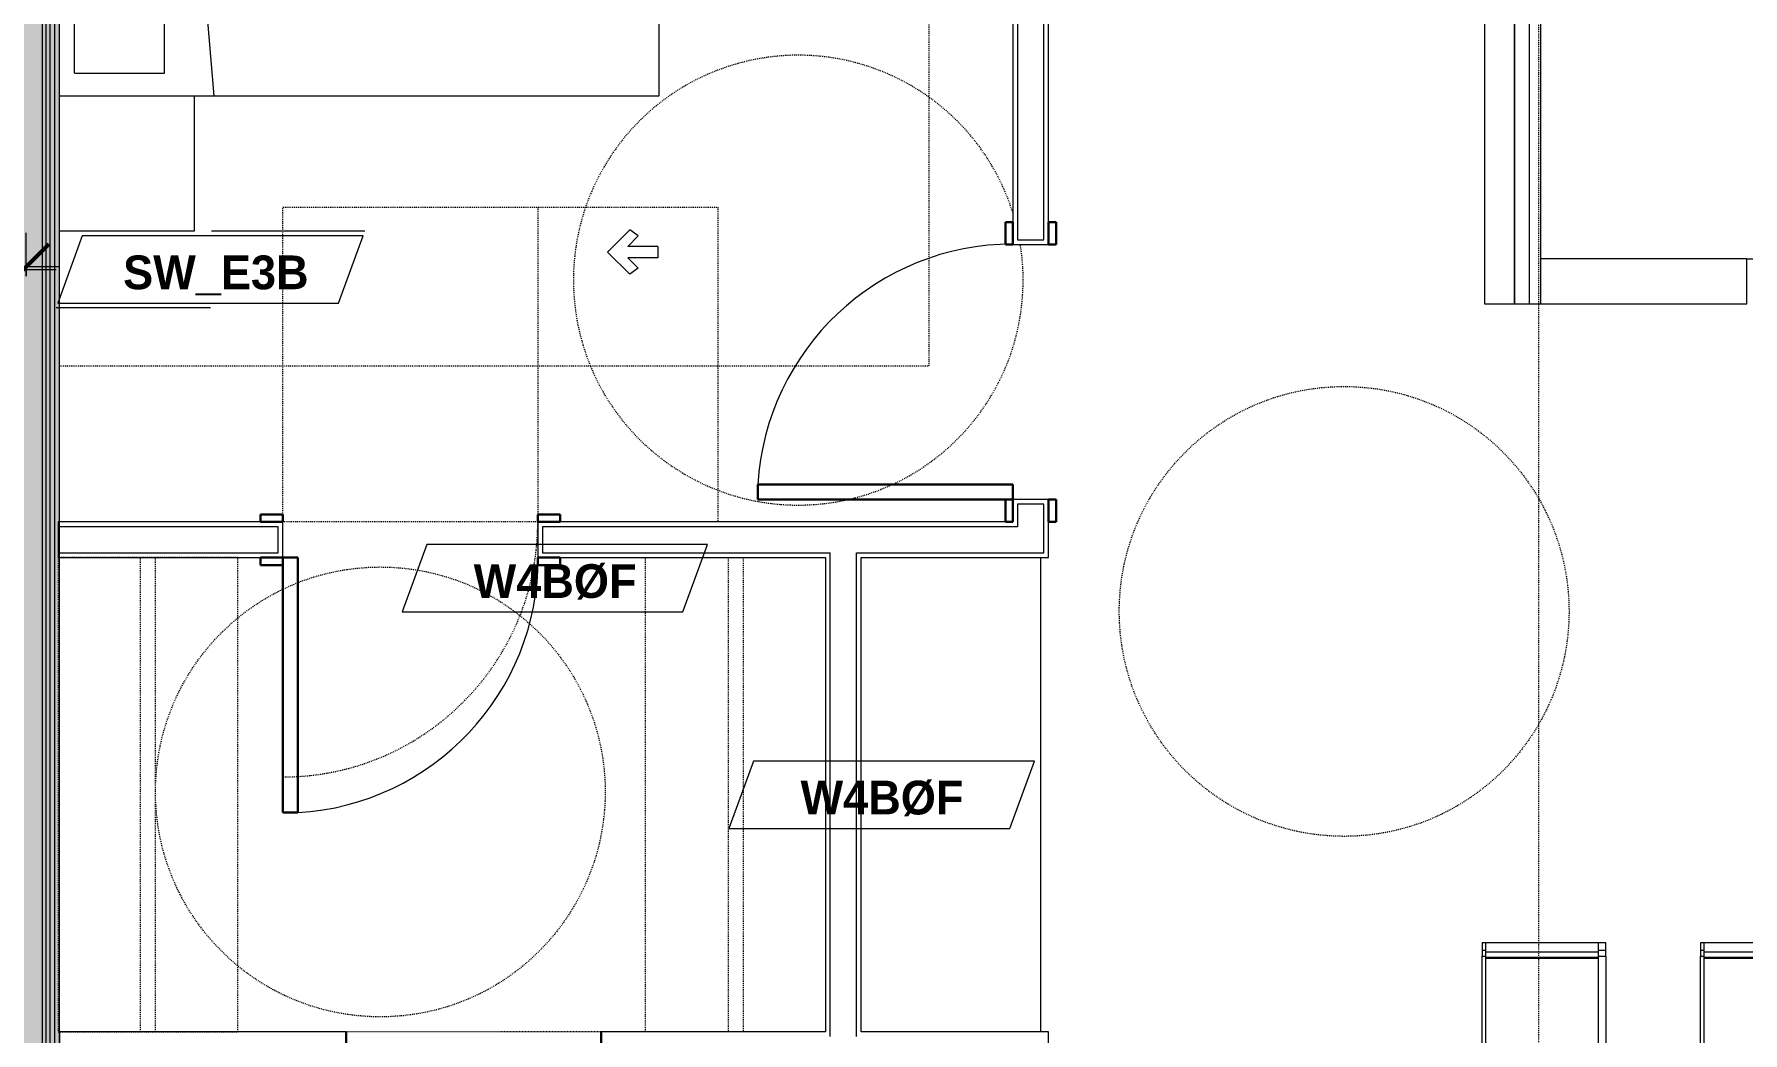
# Model space of a CAD drawing. Header units: inches. Extents: x -4010 to -1872, y 9846 to 12241.
# Drawn here: x -2934.5 to -2706.5, y 11859 to 11992.2 of the extents above; entities that cross this region are included whole.
import ezdxf

# ---------------------------------------------------------------- set-up
doc = ezdxf.new("R2010")
doc.units = ezdxf.units.IN
doc.header["$MEASUREMENT"] = 0
for name, pattern in [('Aligning Line 1_8_', [0.25, 0.125, -0.125]), ('Dash', [0.25, 0.125, -0.125]), ('Overhead', [0.15625, 0.09375, -0.0625])]:
    doc.linetypes.add(name, pattern=pattern)
for name, color, linetype, lineweight in [('0-1', 7, 'Continuous', 5), ('A-ANNO-DIMS', 211, 'Continuous', 9), ('A-ANNO-DIMS-48', 211, 'Continuous', 9), ('A-DETL-GENF-3', 92, 'Overhead', 9), ('A-DETL-MEDM', 33, 'Continuous', 30), ('A-DOOR-3', 31, 'Continuous', 9), ('A-DOOR-4', 31, 'Continuous', 30), ('A-DOOR-FRAM-3', 31, 'Continuous', 30), ('A-GENM', 5, 'Continuous', 9), ('A-GENM-HDLN', 13, 'Dash', 9), ('A-WALL', 113, 'Continuous', 18), ('A-WALL-2', 250, 'Continuous', 18), ('A-WALL-3', 113, 'Continuous', 9), ('A-WALL-IDEN', 211, 'Continuous', 9), ('G-ANNO-SYMB-1', 147, 'Aligning Line 1_8_', 9), ('I-FURN', 30, 'Continuous', 9), ('I-FURN-HDLN', 30, 'Dash', 9), ('I-WALL-2', 241, 'Continuous', 5), ('I-WALL-3', 7, 'Continuous', 9), ('Q-CASE', 31, 'Continuous', 9), ('Q-CASE-HDLN', 31, 'Dash', 9)]:
    doc.layers.add(name, color=color, linetype=linetype, lineweight=lineweight)
doc.styles.add('Century Gothic', font='ufonts.com_century-gothic.ttf', dxfattribs={"height": 4.5})
doc.styles.add('Century Gothic_B', font='GOTHICB.TTF', dxfattribs={"height": 4.5})
doc.dimstyles.new('OD_1__HACK_2', dxfattribs={"dimscale": 12, "dimtxt": 4.698757, "dimasz": 0.5, "dimexe": 0.375, "dimexo": 0.25, "dimgap": 0.0625, "dimtad": 1, "dimdec": 4, "dimrnd": 0.0625, "dimzin": 3, "dimdsep": 46, "dimlunit": 4, "dimtxsty": 'Century Gothic', "dimblk1": 'OBLIQUE', "dimblk2": 'OBLIQUE', "dimsah": 1, "dimcen": 0.09, "dimdle": 0.375, "dimazin": 0, "dimtfac": 1, "dimtdec": 4, "dimtix": 1, "dimtmove": 0, "dimatfit": 3, "dimfxl": 1, "dimtvp": 1, "dimtfill": 1, "dimfrac": 2, "dimtolj": 1, "dimtzin": 0, "dimarcsym": 2})

# ---------------------------------------------------------------- blocks, each defined once
blk = doc.blocks.new('CTR - 1st Phase - Common Walls_rvt-1-UNITS PLANS - 3RD FLOOR')
at = {"layer": 'I-WALL-2'}
for points in [[(-2938.84, 11724.74), (-2933.34, 11724.74), (-2933.34, 12110.34), (-2938.84, 12110.34), (-2938.84, 11725.36)], [(-2932.84, 11724.74), (-2932.84, 12110.34), (-2933.34, 12110.34), (-2933.34, 11724.74)], [(-2932.34, 11724.74), (-2932.34, 12110.34), (-2932.84, 12110.34), (-2932.84, 11724.74)], [(-2931.71, 11724.74), (-2931.71, 12110.34), (-2932.34, 12110.34), (-2932.34, 11724.74)], [(-2931.71, 11725.36), (-2931.09, 11725.36), (-2931.09, 12110.34), (-2931.71, 12110.34), (-2931.71, 11726.33)]]:
    blk.add_hatch(color=256, dxfattribs=at).paths.add_polyline_path(points, flags=0)
at = {"layer": 'A-WALL-2'}
for p, q in [((-2933.34, 11725.36), (-2933.34, 12110.34)), ((-2932.84, 11725.36), (-2932.84, 12110.34)), ((-2932.34, 11725.36), (-2932.34, 12110.34)), ((-2931.71, 11725.36), (-2931.71, 12110.34))]:
    blk.add_line(p, q, dxfattribs=at)
at = {"layer": 'I-WALL-3'}
blk.add_line((-2931.09, 11852.34), (-2931.09, 12110.34), dxfattribs=at)
blk = doc.blocks.new('CTR - 1st Phase -Stairs _ Elevators_rvt-1-UNITS PLANS - 3RD FLOOR')
at = {"layer": 'G-ANNO-SYMB-1'}
blk.add_line((-2733.74, 11811.24), (-2733.74, 12126.9), dxfattribs=at)
blk = doc.blocks.new('Couch-Both_Arms-Generic - 1-1352606-UNITS PLANS - 3RD FLOOR')
at = {"layer": 'I-FURN'}
for p, q in [((42, 17.5), (-42, 17.5)), ((-42, 17.5), (-42, 13.5)), ((42, 13.5), (42, 17.5)), ((-42, 13.5), (42, 13.5)), ((42, 13.5), (-42, 13.5)), ((-42, 13.5), (-42, 10)), ((-42, 11.5), (42, 11.5)), ((42, 10), (42, 13.5)), ((-42, 10), (-42, -17.5)), ((-42, 10), (42, 10)), ((-36, -17.5), (-36, 10)), ((36, 10), (36, -17.5)), ((42, -17.5), (42, 10)), ((-42, -17.5), (-36, -17.5)), ((-36, -17.5), (-36, -18.5)), ((36, -18.5), (36, -17.5)), ((36, -17.5), (42, -17.5)), ((-36, -18.5), (36, -18.5))]:
    blk.add_line(p, q, dxfattribs=at)
blk = doc.blocks.new('Bar_Stool_6722_1_ - Bar_Stool_6722_1_-1229311-UNITS PLANS - 3RD FLOOR')
at = {"layer": 'I-FURN'}
for p, q in [((0, 19.21), (0, 21.13)), ((1, 21.13), (0, 21.13)), ((1, 21.13), (1, 20.14)), ((15.5, 20.14), (15.5, 21.13)), ((16.5, 21.13), (15.5, 21.13)), ((16.5, 21.13), (16.5, 19.21)), ((0, 17.72), (0, 19.21)), ((1, 20.14), (15.5, 20.14)), ((1, 20.14), (1, 20.06)), ((1, 20.06), (1, 19.99)), ((16, 20), (1, 20)), ((1, 19.89), (1, 19.99)), ((1, 17.63), (1, 19.89)), ((15.5, 20.06), (15.5, 20.14)), ((15.5, 19.98), (15.5, 20.06)), ((16, 19.99), (16, 19.89)), ((16, 19.89), (16, 17.63)), ((16.5, 19.21), (16.5, 17.72)), ((0, 1.78), (0, 17.72)), ((1, 2.03), (1, 17.63)), ((16, 17.63), (16, 2.03)), ((16.5, 17.72), (16.5, 1.78)), ((1, 1.78), (0, 1.78)), ((0, 1.78), (0, 0.98)), ((1, 0.98), (0, 0.98)), ((0, 0.98), (0, 0)), ((0, 0), (1, 0)), ((1, 1.91), (1, 2.03)), ((16, 2.03), (1, 2.03)), ((1, 1.24), (1, 1.91)), ((16, 1.91), (1, 1.91)), ((1, 0), (1, 1.24)), ((1, 1.24), (16, 1.24)), ((16, 2.03), (16, 1.91)), ((16, 1.91), (16, 1.24)), ((16.5, 1.78), (16, 1.78)), ((16, 1.24), (16, 0)), ((16.5, 0.98), (16, 0.98)), ((16, 0), (16.5, 0)), ((16.5, 0.98), (16.5, 1.78)), ((16.5, 0), (16.5, 0.98)), ((1, 0), (16, 0))]:
    blk.add_line(p, q, dxfattribs=at)
blk = doc.blocks.new('SWING - SINGLE - FLUSH - 2-10 x 6-8 - PRIVACY-3199405-UNITS PLANS - 3RD FLOOR')
at = {"layer": 'A-DOOR-3'}
blk.add_arc((17, -2.37), 34.07, 180, 266.6343, dxfattribs=at)
at = {"layer": 'A-DOOR-4'}
for p, q in [((15, -2.37), (15, -36.38)), ((17, -2.37), (15, -2.37)), ((17, -2.37), (17, -36.38)), ((17, -36.38), (15, -36.38))]:
    blk.add_line(p, q, dxfattribs=at)
at = {"layer": 'A-DOOR-FRAM-3'}
for p, q in [((-20, 2.38), (-20, 3.38)), ((-20, 3.38), (-17, 3.38)), ((-17, 2.38), (-20, 2.38)), ((-17, 3.38), (-17, 2.38)), ((17, 2.38), (17, 3.38)), ((17, 3.38), (20, 3.38)), ((20, 2.38), (17, 2.38)), ((20, 3.38), (20, 2.38)), ((-20, -2.37), (-17, -2.37)), ((-20, -3.37), (-20, -2.37)), ((-17, -3.37), (-20, -3.37)), ((-17, -2.37), (-17, -3.37)), ((17, -2.37), (20, -2.37)), ((17, -3.37), (17, -2.37)), ((20, -3.37), (17, -3.37)), ((20, -2.37), (20, -3.37))]:
    blk.add_line(p, q, dxfattribs=at)
blk = doc.blocks.new('OD_CW_Closet - OD_CW_Closet-3880047-UNITS PLANS - 3RD FLOOR')
at = {"layer": 'Q-CASE-HDLN'}
for p, q in [((63.99, 24), (0.74, 24)), ((0.74, 24), (0.74, 0)), ((63.99, 0), (63.99, 24)), ((0.74, 13), (63.99, 13)), ((0.74, 11), (63.99, 11)), ((0.74, 0), (63.99, 0))]:
    blk.add_line(p, q, dxfattribs=at)
blk = doc.blocks.new('Bed-Standard - King 78_ x 80_-V74-UNITS PLANS - 3RD FLOOR')
at = {"layer": 'I-FURN'}
for p, q in [((-28.31, 38.2), (-28.31, -41.8)), ((49.69, -41.8), (49.69, 38.2)), ((-25.31, 36.2), (-25.31, 24.2)), ((-25.31, 36.2), (46.69, 36.2)), ((46.69, 36.2), (46.69, 24.2)), ((49.69, 24.2), (-28.31, 17.63)), ((-25.31, 24.2), (46.69, 24.2)), ((-28.31, -41.8), (49.69, -41.8))]:
    blk.add_line(p, q, dxfattribs=at)
at = {"layer": 'I-FURN-HDLN'}
for p, q in [((-64.31, 38.2), (-64.31, -77.8)), ((67.69, -24.98), (67.69, 38.2)), ((73.69, -24.98), (73.69, 38.2)), ((67.69, -62.92), (67.69, -30.92)), ((73.69, -64.11), (73.69, -29.73)), ((73.69, -77.8), (73.69, -72.61)), ((-64.31, -77.8), (67.69, -77.8)), ((72.44, -77.8), (73.69, -77.8))]:
    blk.add_line(p, q, dxfattribs=at)
blk = doc.blocks.new('SWING - SINGLE - FLUSH - 2-10 x 6-8 - PRIVACY-3199407-UNITS PLANS - 3RD FLOOR')
at = {"layer": 'A-DOOR-3'}
blk.add_arc((17, 2.37), 34.07, 93.3657, 180, dxfattribs=at)
at = {"layer": 'A-DOOR-4'}
for p, q in [((15, 2.37), (15, 36.38)), ((17, 36.38), (15, 36.38)), ((17, 2.37), (17, 36.38)), ((17, 2.37), (15, 2.37))]:
    blk.add_line(p, q, dxfattribs=at)
at = {"layer": 'A-DOOR-FRAM-3'}
for p, q in [((-17, 3.37), (-20, 3.37)), ((-20, 3.37), (-20, 2.37)), ((-20, 2.37), (-17, 2.37)), ((-17, 2.37), (-17, 3.37)), ((20, 3.37), (17, 3.37)), ((17, 3.37), (17, 2.37)), ((17, 2.37), (20, 2.37)), ((20, 2.37), (20, 3.37)), ((-17, -2.38), (-20, -2.38)), ((-20, -2.38), (-20, -3.38)), ((-20, -3.38), (-17, -3.38)), ((-17, -3.38), (-17, -2.38)), ((20, -2.38), (17, -2.38)), ((17, -2.38), (17, -3.38)), ((17, -3.38), (20, -3.38)), ((20, -3.38), (20, -2.38))]:
    blk.add_line(p, q, dxfattribs=at)
blk = doc.blocks.new('Table-Night Stand - 18_ x 18_ x 24_-V22-UNITS PLANS - 3RD FLOOR')
at = {"layer": 'I-FURN'}
for p, q in [((0.15, 18), (0.15, 0)), ((0.15, 0), (18.15, 0))]:
    blk.add_line(p, q, dxfattribs=at)
blk = doc.blocks.new('ADA Clearances - 5ft Circle-2253126-UNITS PLANS - 3RD FLOOR')
at = {"layer": 'A-GENM-HDLN'}
blk.add_circle((0, 0), 30, dxfattribs=at)
blk = doc.blocks.new('OD_ADA Clearances - _g_ Latch Approach_ Push Side - 24_-3878701-UNITS PLANS - 3RD FLOOR')
at = {"layer": 'A-GENM'}
for p, q in [((12.27, 38.97), (9.3, 36)), ((13.41, 38.17), (12.27, 38.97)), ((12, 36.75), (13.41, 38.17)), ((16, 36.75), (12, 36.75)), ((16, 36.75), (16, 35.25)), ((12.27, 33.03), (9.3, 36)), ((12, 35.25), (13.41, 33.83)), ((16, 35.25), (12, 35.25)), ((13.41, 33.83), (12.27, 33.03))]:
    blk.add_line(p, q, dxfattribs=at)
at = {"layer": 'A-GENM-HDLN'}
for p, q in [((-34, 1), (-34, 42)), ((-34, 42), (0, 42)), ((0, 42), (24, 42)), ((0, 42), (0, 1)), ((24, 42), (24, 0)), ((0, 0), (-34, 0)), ((-34, -5.75), (-34, -34))]:
    blk.add_line(p, q, dxfattribs=at)
blk.add_arc((-34, 0), 34, 270, 360, dxfattribs=at)
blk = doc.blocks.new('ADA Clearances - 5ft Circle-V79-UNITS PLANS - 3RD FLOOR')
at = {"layer": 'A-GENM-HDLN'}
for start, end in [(17.2954, 360), (360, 9.1201)]:
    blk.add_arc((0, 0), 30, start, end, dxfattribs=at)
blk = doc.blocks.new('Door-Opening - 34_ x 80_-3922092-UNITS PLANS - 3RD FLOOR')
at = {"layer": 'A-DETL-GENF-3'}
for p, q in [((16.68, 2.38), (-17.32, 2.38)), ((-17.32, -2.37), (16.68, -2.37))]:
    blk.add_line(p, q, dxfattribs=at)
at = {"layer": 'A-DETL-MEDM'}
for p, q in [((-17.32, 2.38), (-17.32, -2.37)), ((16.68, -2.37), (16.68, 2.38))]:
    blk.add_line(p, q, dxfattribs=at)
blk = doc.blocks.new('OD_CW_Closet - OD_CW_Closet-3880374-UNITS PLANS - 3RD FLOOR')
at = {"layer": 'Q-CASE-HDLN'}
for p, q in [((0.74, -24), (0.74, 0)), ((0.74, 0), (63.99, 0)), ((63.99, 0), (63.99, -24)), ((0.74, -11), (63.99, -11)), ((0.74, -13), (63.99, -13)), ((63.99, -24), (0.74, -24))]:
    blk.add_line(p, q, dxfattribs=at)
blk = doc.blocks.new('Casework 5 - Casework 1-3925025-UNITS PLANS - 3RD FLOOR')
at = {"layer": 'Q-CASE'}
blk.add_line((-2800.15, 11859.11), (-2800.15, 11922.36), dxfattribs=at)
blk = doc.blocks.new('DIMBLOCK127-UNITS PLANS - 3RD FLOOR')
at = {"layer": 'A-ANNO-DIMS-48'}
for p, q in [((-3049.4, 11954.74), (-3049.4, 11965.66)), ((-2935.52, 11959.91), (-2935.52, 11965.66)), ((-2931.02, 11961.16), (-3049.4, 11961.16)), ((-3049.4, 11961.16), (-3049.4, 11954.74)), ((-2935.52, 11961.16), (-2935.52, 11959.91))]:
    blk.add_line(p, q, dxfattribs=at)
at = {"layer": 'A-ANNO-DIMS-48', "lineweight": 50}
for p, q in [((-3049.4, 11961.16), (-3046.4, 11964.16)), ((-2935.52, 11961.16), (-2932.52, 11964.16)), ((-3049.4, 11961.16), (-3052.4, 11958.16)), ((-2935.52, 11961.16), (-2938.52, 11958.16))]:
    blk.add_line(p, q, dxfattribs=at)
at = {"layer": 'A-ANNO-DIMS-48', "color": 0, "insert": (-3006.07, 11967.67), "char_height": 4.5, "width": 32.6676, "attachment_point": 1, "line_spacing_factor": 0.984502, "style": 'Century Gothic', "bg_fill": 3, "box_fill_scale": 1.25, "bg_fill_color": 256, "bg_fill_true_color": 13158600, "bg_fill_transparency": 0}
blk.add_mtext('9\' - 5 7/8"', dxfattribs=at)
blk = doc.blocks.new('_Oblique')
at = {"color": 0, "linetype": 'ByBlock', "lineweight": -2}
blk.add_line((-0.5, -0.5), (0.5, 0.5), dxfattribs=at)
blk = doc.blocks.new('Wall Tag - Shear Wall-3956451-UNITS PLANS - 3RD FLOOR')
at = {"layer": 'A-WALL-IDEN'}
for p, q in [((0.4291, 0.1068), (0.0033, 0.1068)), ((-0.3561, 0.0937), (-0.4244, -0.0937)), ((0.4244, 0.0937), (-0.3561, 0.0937)), ((0.3561, -0.0937), (0.4244, 0.0937)), ((-0.4244, -0.0937), (0.3561, -0.0937)), ((0, -0.1068), (-0.4291, -0.1068))]:
    blk.add_line(p, q, dxfattribs=at)
blk = doc.blocks.new('Wall Tag - Arch Wall-3956453-UNITS PLANS - 3RD FLOOR')
at = {"layer": 'A-WALL-IDEN'}
for p, q in [((-0.3561, 0.0937), (-0.4244, -0.0937)), ((0.4244, 0.0937), (-0.3561, 0.0937)), ((0.3561, -0.0937), (0.4244, 0.0937)), ((-0.4244, -0.0937), (0.3561, -0.0937))]:
    blk.add_line(p, q, dxfattribs=at)

msp = doc.modelspace()

# ---------------------------------------------------------------- linework, layer by layer
at = {"layer": 'A-WALL'}
for p, q in [((-2799.77374, 11964.7394), (-2799.77374, 12084.08481)), ((-2803.27374, 12080.58481), (-2803.27374, 11964.7394)), ((-2803.27374, 11964.7394), (-2799.77374, 11964.7394)), ((-2803.27374, 11929.4894), (-2803.27374, 11926.4894)), ((-2799.77374, 11929.4894), (-2803.27374, 11929.4894)), ((-2799.77374, 11922.9894), (-2799.77374, 11929.4894)), ((-2901.90333, 11926.4894), (-2931.27374, 11926.4894)), ((-2901.90333, 11922.9894), (-2901.90333, 11926.4894)), ((-2803.27374, 11926.4894), (-2866.65333, 11926.4894)), ((-2866.65333, 11926.4894), (-2866.65333, 11922.9894)), ((-2931.27374, 11922.9894), (-2901.90333, 11922.9894)), ((-2866.65333, 11922.9894), (-2828.27374, 11922.9894)), ((-2828.27374, 11858.4894), (-2828.27374, 11922.9894)), ((-2824.77374, 11922.9894), (-2799.77374, 11922.9894)), ((-2824.77374, 11858.4894), (-2824.77374, 11922.9894))]:
    msp.add_line(p, q, dxfattribs=at)
at = {"layer": 'A-WALL-3'}
for p, q in [((-2799.14874, 11964.1144), (-2799.14874, 12084.70981)), ((-2803.89874, 12079.95981), (-2803.89874, 11964.1144)), ((-2803.89874, 11964.1144), (-2799.14874, 11964.1144)), ((-2803.89874, 11930.1144), (-2803.89874, 11927.1144)), ((-2799.14874, 11930.1144), (-2803.89874, 11930.1144)), ((-2799.14874, 11922.3644), (-2799.14874, 11930.1144)), ((-2901.27833, 11927.1144), (-2931.27374, 11927.1144)), ((-2931.27374, 11927.1144), (-2931.27374, 11922.3644)), ((-2901.27833, 11922.3644), (-2901.27833, 11927.1144)), ((-2803.89874, 11927.1144), (-2867.27833, 11927.1144)), ((-2867.27833, 11927.1144), (-2867.27833, 11922.3644)), ((-2931.27374, 11922.3644), (-2901.27833, 11922.3644)), ((-2867.27833, 11922.3644), (-2828.89874, 11922.3644)), ((-2828.89874, 11922.3644), (-2828.89874, 11859.1144)), ((-2824.14874, 11922.3644), (-2799.14874, 11922.3644)), ((-2824.14874, 11859.1144), (-2824.14874, 11922.3644)), ((-2892.83624, 11859.1144), (-2931.08624, 11859.1144)), ((-2931.08624, 11859.1144), (-2931.08624, 11854.3644)), ((-2828.89874, 11859.1144), (-2858.83624, 11859.1144)), ((-2799.14874, 11859.1144), (-2824.14874, 11859.1144)), ((-2799.14874, 11851.8644), (-2799.14874, 11859.1144))]:
    msp.add_line(p, q, dxfattribs=at)

# ---------------------------------------------------------------- block references
at = {"layer": '0-1'}
for name in ['CTR - 1st Phase - Common Walls_rvt-1-UNITS PLANS - 3RD FLOOR', 'CTR - 1st Phase -Stairs _ Elevators_rvt-1-UNITS PLANS - 3RD FLOOR']:
    msp.add_blockref(name, (0, 0), dxfattribs=at)
at = {"layer": 'A-DOOR-3'}
for name, p, rotation in [('SWING - SINGLE - FLUSH - 2-10 x 6-8 - PRIVACY-3199405-UNITS PLANS - 3RD FLOOR', (-2801.52374, 11947.1144), 269.999999999952), ('SWING - SINGLE - FLUSH - 2-10 x 6-8 - PRIVACY-3199407-UNITS PLANS - 3RD FLOOR', (-2884.27833, 11924.7394), 180), ('Door-Opening - 34_ x 80_-3922092-UNITS PLANS - 3RD FLOOR', (-2876.15862, 11856.7394), 180)]:
    msp.add_blockref(name, p, dxfattribs=dict(at, rotation=rotation))
at = {"layer": 'A-GENM'}
for name, p in [('ADA Clearances - 5ft Circle-V79-UNITS PLANS - 3RD FLOOR', (-2832.52374, 11959.3644)), ('OD_ADA Clearances - _g_ Latch Approach_ Push Side - 24_-3878701-UNITS PLANS - 3RD FLOOR', (-2867.27833, 11927.1144)), ('ADA Clearances - 5ft Circle-2253126-UNITS PLANS - 3RD FLOOR', (-2759.70428, 11915.1894)), ('ADA Clearances - 5ft Circle-2253126-UNITS PLANS - 3RD FLOOR', (-2888.27833, 11891.1144))]:
    msp.add_blockref(name, p, dxfattribs=at)
at = {"layer": 'A-WALL-IDEN', "xscale": 47.99999999999997, "yscale": 47.99999999999997, "zscale": 47.99999999999997}
for p in [(-2865.0044, 11919.61237), (-2821.39671, 11890.7394)]:
    msp.add_blockref('Wall Tag - Arch Wall-3956453-UNITS PLANS - 3RD FLOOR', p, dxfattribs=at)
at = {"layer": 'I-FURN'}
for name, p, rotation in [('Bed-Standard - King 78_ x 80_-V74-UNITS PLANS - 3RD FLOOR', (-2892.88132, 12012.27128), 89.99999999997145), ('Couch-Both_Arms-Generic - 1-1352606-UNITS PLANS - 3RD FLOOR', (-2723.47374, 11998.19243), 90.00000000005623), ('Table-Night Stand - 18_ x 18_ x 24_-V22-UNITS PLANS - 3RD FLOOR', (-2913.08624, 11965.81281), 89.99999999997145), ('Bar_Stool_6722_1_ - Bar_Stool_6722_1_-1229311-UNITS PLANS - 3RD FLOOR', (-2724.81003, 11870.9894), 180), ('Bar_Stool_6722_1_ - Bar_Stool_6722_1_-1229311-UNITS PLANS - 3RD FLOOR', (-2695.68871, 11870.9894), 180)]:
    msp.add_blockref(name, p, dxfattribs=dict(at, rotation=rotation))
at = {"layer": 'Q-CASE'}
for name, p, rotation in [('OD_CW_Closet - OD_CW_Closet-3880047-UNITS PLANS - 3RD FLOOR', (-2907.27374, 11858.37669), 90.00000000002008), ('OD_CW_Closet - OD_CW_Closet-3880374-UNITS PLANS - 3RD FLOOR', (-2828.89874, 11923.1021), 269.9999999999781)]:
    msp.add_blockref(name, p, dxfattribs=dict(at, rotation=rotation))
msp.add_blockref('Casework 5 - Casework 1-3925025-UNITS PLANS - 3RD FLOOR', (0, 0), dxfattribs=at)

# ---------------------------------------------------------------- texts
at = {"layer": 'A-WALL-IDEN', "char_height": 4.5, "attachment_point": 1, "style": 'Century Gothic_B'}
for s, insert, width in [('SW_E3B', (-2922.5948, 11962.65555), 28.0275), ('W4BØF', (-2875.82828, 11921.48367), 26.058), ('W4BØF', (-2832.22059, 11892.6107), 26.058)]:
    msp.add_mtext(s, dxfattribs=dict(at, insert=insert, width=width))

# ---------------------------------------------------------------- next in the draw order: dimensions: what is measured, and where the dimension line sits
at = {"layer": 'A-ANNO-DIMS'}
dim = msp.add_linear_dim(base=(-3049.39874, 11961.1563), p1=(-2935.52374, 11956.91366), p2=(-3049.39874, 11951.7394), dimstyle='OD_1__HACK_2', override={"dimpost": '<>', "dimfxl": 113.992494}, dxfattribs=at)
dim.commit()
dim.dimension.update_dxf_attribs({"geometry": 'DIMBLOCK127-UNITS PLANS - 3RD FLOOR', "text_midpoint": (-2992.46124, 11964.51881)})

# ---------------------------------------------------------------- next in the draw order: linework, layer by layer
at = {"layer": 'A-WALL-IDEN'}
msp.add_line((-2935.52374, 11960.78425), (-2931.54643, 11960.78425), dxfattribs=at)

# ---------------------------------------------------------------- next in the draw order: block references
at = {"layer": 'A-WALL-IDEN', "xscale": 47.99999999999997, "yscale": 47.99999999999997, "zscale": 47.99999999999997}
msp.add_blockref('Wall Tag - Shear Wall-3956451-UNITS PLANS - 3RD FLOOR', (-2910.94888, 11960.78425), dxfattribs=at)

doc.saveas('drawing.dxf')
